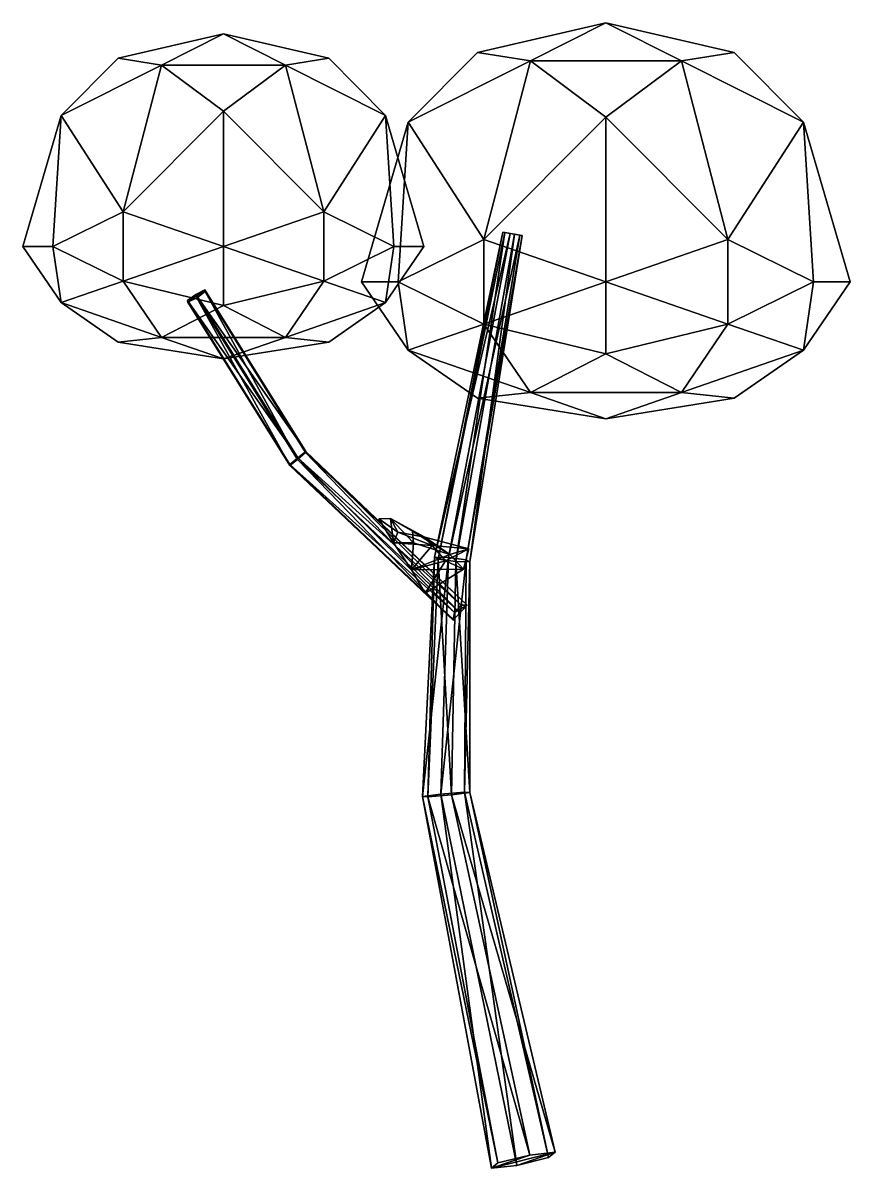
# Model space of a CAD drawing. Extents: x -309 to 203, y -5 to 704.
import ezdxf

# ---------------------------------------------------------------- set-up
doc = ezdxf.new("R2010")
doc.units = 0
for name, color, linetype in [('bark', 250, 'CONTINUOUS'), ('leaf', 250, 'CONTINUOUS'), ('leaf_2', 250, 'CONTINUOUS'), ('snow', 250, 'CONTINUOUS')]:
    doc.layers.add(name, color=color, linetype=linetype)

msp = doc.modelspace()

# ---------------------------------------------------------------- meshes
at = {"layer": 'bark'}
mesh = msp.add_polyface(dxfattribs=at)
corners = [(-42.793371, 334.067531, -5.522375), (-143.918274, 430.37877, 6.256989), (-143.954574, 429.871331, -1.048156), (-139.032705, 433.635624, -5.068056), (-134.074537, 437.907355, -1.78281), (-134.038237, 438.414794, 5.522336), (-138.960106, 434.650501, 9.542235), (-207.271191, 531.911196, -9.684501), (-207.01528, 530.935448, -16.916118), (-201.508992, 533.763122, -20.78896), (-196.258614, 537.566543, -17.430185), (-196.514524, 538.542292, -10.198568), (-202.020812, 535.714618, -6.325726), (-42.35295, 334.192251, 1.764897), (-38.679744, 338.597262, -9.506527), (-34.125697, 343.251712, -6.203407), (-37.757027, 343.376432, -3.119379), (-41.870654, 338.846701, 0.864773), (-19.005076, -5.299755, -6.408751), (4.658059, 2.78818, 20.650914), (-61.735444, 224.92274, -30.953856), (-50.348522, 226.301748, -41.158901), (-35.684364, 227.483257, -36.150404), (-32.407128, 227.285758, -20.936862), (-43.79405, 225.906751, -10.731817), (-58.458208, 224.725242, -15.740314), (-54.281913, 373.104683, -3.474282), (-45.63724, 372.894382, -11.316038), (-34.659996, 371.429572, -7.841757), (-32.327425, 370.175063, 3.474282), (-40.972098, 370.385364, 11.316038), (-51.949342, 371.850174, 7.841757), (-7.457444, 573.544325, -6.225456), (-1.465301, 572.438075, -4.328629), (-0.084631, 572.18318, 1.896826), (-4.696104, 573.034535, 6.225456), (-3.2932, -3.618742, -20.650914), (16.394304, 1.265733, -14.242162), (20.369934, 4.469194, 6.408751), (-15.029446, -2.096294, 14.242162), (-12.068917, 574.395681, -1.896826), (-10.688247, 574.140786, 4.328629)]
mesh.append_faces([[corners[k] for k in face] for face in [(13, 0, 2), (0, 14, 3), (14, 15, 4), (15, 16, 5), (16, 17, 6), (17, 13, 1), (1, 2, 8), (2, 3, 9), (3, 4, 10), (4, 5, 11), (5, 6, 12), (6, 1, 7), (17, 16, 15), (17, 15, 0), (17, 0, 13), (15, 14, 0), (7, 8, 9), (7, 9, 10), (7, 10, 12), (10, 11, 12), (18, 36, 21), (36, 37, 22), (37, 38, 23), (38, 19, 24), (19, 39, 25), (39, 18, 20), (20, 21, 27), (21, 22, 28), (22, 23, 29), (23, 24, 30), (24, 25, 31), (25, 20, 26), (26, 27, 32), (27, 28, 33), (28, 29, 34), (29, 30, 35), (30, 31, 41), (31, 26, 40), (39, 19, 18), (19, 38, 18), (38, 37, 36), (38, 36, 18), (40, 32, 33), (40, 33, 34), (40, 34, 35), (40, 35, 41), (13, 2, 1), (0, 3, 2), (14, 4, 3), (15, 5, 4), (16, 6, 5), (17, 1, 6), (1, 8, 7), (2, 9, 8), (3, 10, 9), (4, 11, 10), (5, 12, 11), (6, 7, 12), (18, 21, 20), (36, 22, 21), (37, 23, 22), (38, 24, 23), (19, 25, 24), (39, 20, 25), (20, 27, 26), (21, 28, 27), (22, 29, 28), (23, 30, 29), (24, 31, 30), (25, 26, 31), (26, 32, 40), (27, 33, 32), (28, 34, 33), (29, 35, 34), (30, 41, 35), (31, 40, 41)]])
at = {"layer": 'leaf'}
mesh = msp.add_polyface(dxfattribs=at)
corners = [(-185.010592, 649.242358, 89.379175), (-185.010592, 528.879434, 89.379175), (-79.380301, 565.479779, 55.239368), (-79.380301, 565.479779, -55.239368), (-185.010592, 649.242358, -89.379175), (-185.010592, 528.879434, -89.379175), (-290.640883, 565.479779, -55.239368), (-290.640883, 565.479779, 55.239368), (-119.727482, 682.055246), (-250.293702, 682.055246), (-250.293702, 506.259177), (-119.727482, 506.259177), (-185.010592, 697.137676), (-146.638143, 677.850744, 52.535761), (-223.383042, 677.850744, 52.535761), (-84.550216, 646.643832, 32.468886), (-122.922665, 586.992923, 85.004647), (-84.550216, 646.643832, -32.468886), (-60.834738, 565.479779), (-146.638143, 677.850744, -52.535761), (-122.922665, 586.992923, -85.004647), (-223.383042, 677.850744, -52.535761), (-285.470969, 646.643832, -32.468886), (-247.098519, 586.992923, -85.004647), (-285.470969, 646.643832, 32.468886), (-309.186447, 565.479779), (-247.098519, 586.992923, 85.004647), (-185.010592, 495.861786), (-223.383042, 509.157639, 52.535761), (-146.638143, 509.157639, 52.535761), (-84.550216, 530.670783, 32.468886), (-122.922665, 543.966636, 85.004647), (-84.550216, 530.670783, -32.468886), (-122.922665, 543.966636, -85.004647), (-146.638143, 509.157639, -52.535761), (-223.383042, 509.157639, -52.535761), (-247.098519, 543.966636, -85.004647), (-285.470969, 530.670783, -32.468886), (-285.470969, 530.670783, 32.468886), (-247.098519, 543.966636, 85.004647), (-185.010592, 565.479779, 105.071522), (-185.010592, 565.479779, -105.071522)]
mesh.append_faces([[corners[k] for k in face] for face in [(9, 12, 14), (12, 8, 13), (13, 14, 12), (14, 13, 0), (8, 15, 13), (15, 2, 16), (16, 13, 15), (13, 16, 0), (8, 17, 15), (17, 3, 18), (18, 15, 17), (15, 18, 2), (8, 19, 17), (19, 4, 20), (20, 17, 19), (17, 20, 3), (8, 12, 19), (12, 9, 21), (21, 19, 12), (19, 21, 4), (4, 21, 23), (21, 9, 22), (22, 23, 21), (23, 22, 6), (6, 22, 25), (22, 9, 24), (24, 25, 22), (25, 24, 7), (9, 14, 24), (14, 0, 26), (26, 24, 14), (24, 26, 7), (11, 27, 29), (27, 10, 28), (28, 29, 27), (29, 28, 1), (2, 30, 31), (30, 11, 29), (29, 31, 30), (31, 29, 1), (2, 18, 30), (18, 3, 32), (32, 30, 18), (30, 32, 11), (3, 33, 32), (33, 5, 34), (34, 32, 33), (32, 34, 11), (5, 35, 34), (35, 10, 27), (27, 34, 35), (34, 27, 11), (5, 36, 35), (36, 6, 37), (37, 35, 36), (35, 37, 10), (6, 25, 37), (25, 7, 38), (38, 37, 25), (37, 38, 10), (7, 39, 38), (39, 1, 28), (28, 38, 39), (38, 28, 10), (1, 39, 40), (39, 7, 26), (26, 40, 39), (40, 26, 0), (2, 31, 16), (31, 1, 40), (40, 16, 31), (16, 40, 0), (4, 41, 20), (41, 5, 33), (33, 20, 41), (20, 33, 3), (4, 23, 41), (23, 6, 36), (36, 41, 23), (41, 36, 5)]])
at = {"layer": 'leaf_2'}
mesh = msp.add_polyface(dxfattribs=at)
corners = [(51.84204, 645.591529, 108.866231), (51.84204, 498.986263, 108.866231), (180.502565, 543.566464, 67.283031), (180.502565, 543.566464, -67.283031), (51.84204, 645.591529, -108.866231), (51.84204, 498.986263, -108.866231), (-76.818485, 543.566464, -67.283031), (-76.818485, 543.566464, 67.283031), (131.358617, 685.558507), (-27.674538, 685.558507), (-27.674538, 471.434183), (131.358617, 471.434183), (51.84204, 703.92931), (98.580711, 680.43731, 63.989965), (5.103368, 680.43731, 63.989965), (174.20547, 642.426456, 39.547973), (127.466799, 569.770049, 103.537938), (174.20547, 642.426456, -39.547973), (203.091558, 543.566464), (98.580711, 680.43731, -63.989965), (127.466799, 569.770049, -103.537938), (5.103368, 680.43731, -63.989965), (-70.521391, 642.426456, -39.547973), (-23.782719, 569.770049, -103.537938), (-70.521391, 642.426456, 39.547973), (-99.407478, 543.566464), (-23.782719, 569.770049, 103.537938), (51.84204, 458.769882), (5.103368, 474.964589, 63.989965), (98.580711, 474.964589, 63.989965), (174.20547, 501.168173, 39.547973), (127.466799, 517.362879, 103.537938), (174.20547, 501.168173, -39.547973), (127.466799, 517.362879, -103.537938), (98.580711, 474.964589, -63.989965), (5.103368, 474.964589, -63.989965), (-23.782719, 517.362879, -103.537938), (-70.521391, 501.168173, -39.547973), (-70.521391, 501.168173, 39.547973), (-23.782719, 517.362879, 103.537938), (51.84204, 543.566464, 127.97993), (51.84204, 543.566464, -127.97993)]
mesh.append_faces([[corners[k] for k in face] for face in [(9, 12, 14), (12, 8, 13), (13, 14, 12), (14, 13, 0), (8, 15, 13), (15, 2, 16), (16, 13, 15), (13, 16, 0), (8, 17, 15), (17, 3, 18), (18, 15, 17), (15, 18, 2), (8, 19, 17), (19, 4, 20), (20, 17, 19), (17, 20, 3), (8, 12, 19), (12, 9, 21), (21, 19, 12), (19, 21, 4), (4, 21, 23), (21, 9, 22), (22, 23, 21), (23, 22, 6), (6, 22, 25), (22, 9, 24), (24, 25, 22), (25, 24, 7), (9, 14, 24), (14, 0, 26), (26, 24, 14), (24, 26, 7), (11, 27, 29), (27, 10, 28), (28, 29, 27), (29, 28, 1), (2, 30, 31), (30, 11, 29), (29, 31, 30), (31, 29, 1), (2, 18, 30), (18, 3, 32), (32, 30, 18), (30, 32, 11), (3, 33, 32), (33, 5, 34), (34, 32, 33), (32, 34, 11), (5, 35, 34), (35, 10, 27), (27, 34, 35), (34, 27, 11), (5, 36, 35), (36, 6, 37), (37, 35, 36), (35, 37, 10), (6, 25, 37), (25, 7, 38), (38, 37, 25), (37, 38, 10), (7, 39, 38), (39, 1, 28), (28, 38, 39), (38, 28, 10), (1, 39, 40), (39, 7, 26), (26, 40, 39), (40, 26, 0), (2, 31, 16), (31, 1, 40), (40, 16, 31), (16, 40, 0), (4, 41, 20), (41, 5, 33), (33, 20, 41), (20, 33, 3), (4, 23, 41), (23, 6, 36), (36, 41, 23), (41, 36, 5)]])
at = {"layer": 'snow'}
mesh = msp.add_polyface(dxfattribs=at)
corners = [(-88.741749, 396.894295, -2.13023), (-67.878243, 389.204552, 9.37805), (-36.337078, 365.616037, 1.664705), (-55.735215, 380.262651, -8.187037), (-47.453223, 370.697542, -5.544282), (-68.471808, 365.146857, 5.284041), (-60.344302, 385.478185, 10.866403), (-81.630816, 397.043427, 6.132191), (-67.392374, 381.866154, 8.832204), (-33.052124, 378.185097, -0.287538), (-44.722612, 374.783009, 6.460088), (-60.152605, 350.726018, 2.412159), (-47.453222, 370.697542, -5.544282), (-77.018095, 388.605737, -7.135828), (-79.631818, 381.960178, 3.257657)]
mesh.append_faces([[corners[k] for k in face] for face in [(3, 9, 6), (6, 1, 7), (6, 7, 13), (13, 7, 0), (4, 12, 3), (9, 2, 10), (10, 6, 9), (6, 10, 1), (4, 5, 11), (11, 2, 12), (12, 9, 3), (9, 12, 2), (5, 4, 3), (14, 13, 0), (3, 13, 14), (12, 4, 11), (5, 14, 8), (14, 0, 7), (7, 8, 14), (8, 7, 1), (5, 10, 2), (8, 1, 10), (5, 8, 10), (3, 6, 13), (5, 3, 14), (5, 2, 11)]])

doc.saveas('drawing.dxf')
